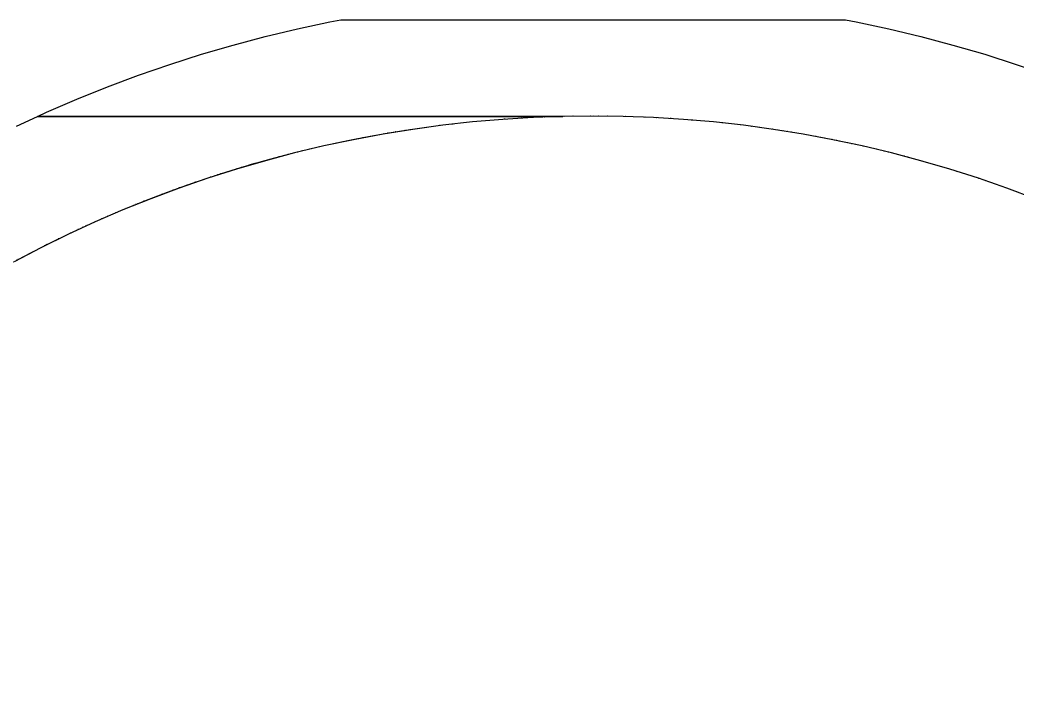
# Model space of a CAD drawing. Header units: inches. Extents: x -55000 to 163233, y -55008 to 54992.
# Drawn here: x -23882 to 17667, y 27046 to 54992 of the extents above; entities that cross this region are included whole.
import ezdxf

# ---------------------------------------------------------------- set-up
doc = ezdxf.new("R2010")
doc.units = ezdxf.units.IN
doc.header["$MEASUREMENT"] = 0
doc.linetypes.add('ACAD_ISO07W100', pattern=[3, 0, -3])
doc.layers.get('0').update_dxf_attribs({"color": 20, "linetype": 'ACAD_ISO07W100'})
for name, color, linetype in [('L12D0 Etch', 190, 'Continuous'), ('L17D0', 11, 'Continuous'), ('L18D0 SU8', 7, 'Continuous'), ('L9D0 Cont', 30, 'Continuous')]:
    doc.layers.add(name, color=color, linetype=linetype)

msp = doc.modelspace()

# ---------------------------------------------------------------- linework, layer by layer
msp.add_circle((-19.81589, 126.61364), 50874.56217)
at = {"layer": 'L12D0 Etch'}
msp.add_lwpolyline([(18423.325, 47548.1645), (17246.072, 47987.6325), (16058.349, 48397.9625), (14860.877, 48778.9055), (13654.383, 49130.2305), (12439.6, 49451.7245), (11217.264, 49743.1905), (9988.119, 50004.4535), (8752.91, 50235.3545), (7512.387, 50435.7525), (6267.303, 50605.5265), (5018.414, 50744.5735), (3766.479, 50852.8085), (2512.257, 50930.1665), (1256.51, 50976.5995), (0, 50992.0805), (-1256.51, 50976.5995), (-23155.511, 50976.5995), (-22777.252, 51150.6265), (-21509.922, 51696.2705), (-20229.533, 52210.5255), (-18936.863, 52693.0785), (-17632.697, 53143.6375), (-16317.826, 53561.9275), (-14993.048, 53947.6965), (-13659.168, 54300.7085), (-12316.996, 54620.7505), (-10967.346, 54907.6275), (-10515.563, 54992.0805), (10515.563, 54992.0805), (10967.346, 54907.6275), (12316.996, 54620.7505), (13659.168, 54300.7085), (14993.048, 53947.6965), (16317.826, 53561.9275), (17632.697, 53143.6375), (18936.863, 52693.0785)], dxfattribs=at)
at = {"layer": 'L17D0'}
for points in [[(18423.325, 47548.1645), (17246.072, 47987.6325), (16058.349, 48397.9625), (14860.877, 48778.9055), (13654.383, 49130.2305), (12439.6, 49451.7245), (11217.264, 49743.1905), (9988.119, 50004.4535), (8752.91, 50235.3545), (7512.387, 50435.7525), (6267.303, 50605.5265), (5018.414, 50744.5735), (3766.479, 50852.8085), (2512.257, 50930.1665), (1256.51, 50976.5995), (0, 50992.0805), (-1256.51, 50976.5995), (-23155.511, 50976.5995), (-22777.252, 51150.6265), (-21509.922, 51696.2705), (-20229.533, 52210.5255), (-18936.863, 52693.0785), (-17632.697, 53143.6375), (-16317.826, 53561.9275), (-14993.048, 53947.6965), (-13659.168, 54300.7085), (-12316.996, 54620.7505), (-10967.346, 54907.6275), (-10515.563, 54992.0805), (10515.563, 54992.0805), (10967.346, 54907.6275), (12316.996, 54620.7505), (13659.168, 54300.7085), (14993.048, 53947.6965), (16317.826, 53561.9275), (17632.697, 53143.6375), (18936.863, 52693.0785)], [(-24030.754, 50573.9235), (-23155.511, 50976.5995), (-1256.51, 50976.5995), (-2512.257, 50930.1665), (-3766.479, 50852.8085), (-5018.414, 50744.5735), (-6267.303, 50605.5265), (-7512.387, 50435.7525), (-8752.91, 50235.3545), (-9988.119, 50004.4535), (-11217.264, 49743.1905), (-12439.6, 49451.7245), (-13654.383, 49130.2305), (-14860.877, 48778.9055), (-16058.349, 48397.9625), (-17246.072, 47987.6325), (-18423.325, 47548.1645), (-19589.393, 47079.8245), (-20743.569, 46582.8985), (-21885.151, 46057.6875), (-23013.447, 45504.5105), (-24127.771, 44923.7025)]]:
    msp.add_lwpolyline(points, dxfattribs=at)
at = {"layer": 'L18D0 SU8'}
msp.add_lwpolyline([(18423.325, 47548.1645), (17246.072, 47987.6325), (16058.349, 48397.9625), (14860.877, 48778.9055), (13654.383, 49130.2305), (12439.6, 49451.7245), (11217.264, 49743.1905), (9988.119, 50004.4535), (8752.91, 50235.3545), (7512.387, 50435.7525), (6267.303, 50605.5265), (5018.414, 50744.5735), (3766.479, 50852.8085), (2512.257, 50930.1665), (1256.51, 50976.5995), (0, 50992.0805), (-1256.51, 50976.5995), (-23155.511, 50976.5995), (-22777.252, 51150.6265), (-21509.922, 51696.2705), (-20229.533, 52210.5255), (-18936.863, 52693.0785), (-17632.697, 53143.6375), (-16317.826, 53561.9275), (-14993.048, 53947.6965), (-13659.168, 54300.7085), (-12316.996, 54620.7505), (-10967.346, 54907.6275), (-10515.563, 54992.0805), (10515.563, 54992.0805), (10967.346, 54907.6275), (12316.996, 54620.7505), (13659.168, 54300.7085), (14993.048, 53947.6965), (16317.826, 53561.9275), (17632.697, 53143.6375), (18936.863, 52693.0785)], dxfattribs=at)
at = {"layer": 'L9D0 Cont'}
msp.add_lwpolyline([(18423.325, 47548.1645), (17246.072, 47987.6325), (16058.349, 48397.9625), (14860.877, 48778.9055), (13654.383, 49130.2305), (12439.6, 49451.7245), (11217.264, 49743.1905), (9988.119, 50004.4535), (8752.91, 50235.3545), (7512.387, 50435.7525), (6267.303, 50605.5265), (5018.414, 50744.5735), (3766.479, 50852.8085), (2512.257, 50930.1665), (1256.51, 50976.5995), (0, 50992.0805), (-1256.51, 50976.5995), (-23155.511, 50976.5995), (-22777.252, 51150.6265), (-21509.922, 51696.2705), (-20229.533, 52210.5255), (-18936.863, 52693.0785), (-17632.697, 53143.6375), (-16317.826, 53561.9275), (-14993.048, 53947.6965), (-13659.168, 54300.7085), (-12316.996, 54620.7505), (-10967.346, 54907.6275), (-10515.563, 54992.0805), (10515.563, 54992.0805), (10967.346, 54907.6275), (12316.996, 54620.7505), (13659.168, 54300.7085), (14993.048, 53947.6965), (16317.826, 53561.9275), (17632.697, 53143.6375), (18936.863, 52693.0785)], dxfattribs=at)

doc.saveas('drawing.dxf')
